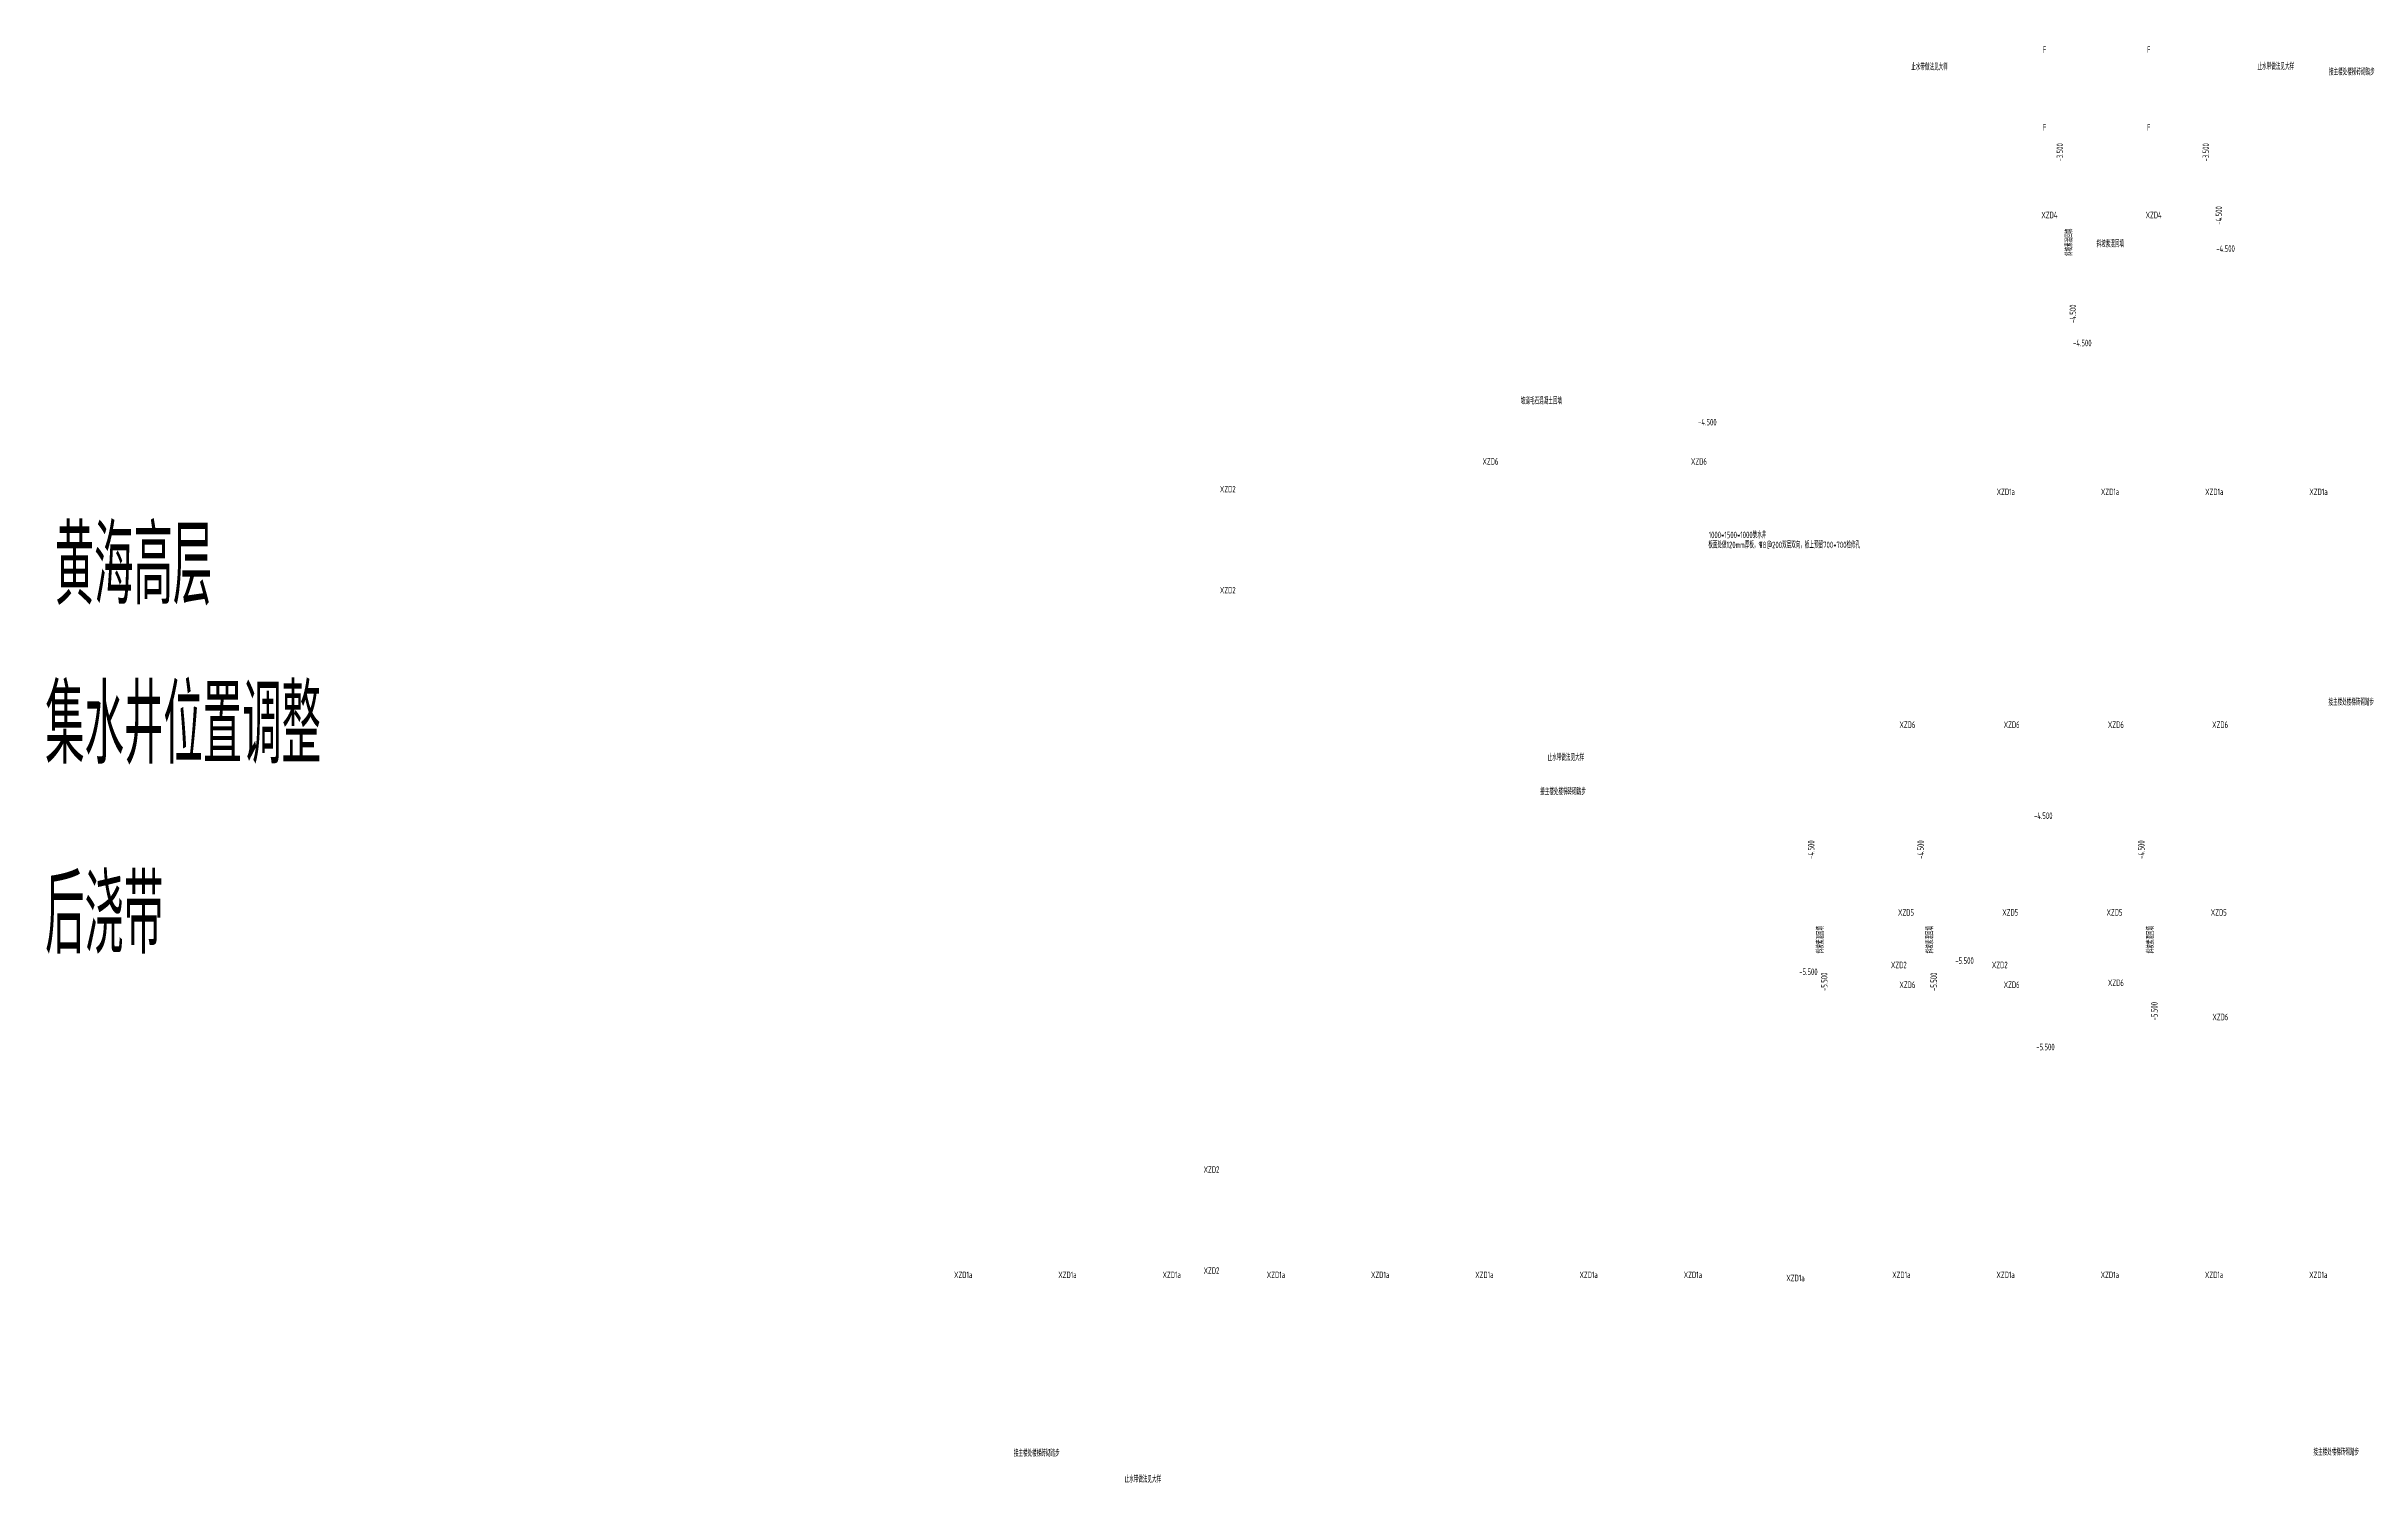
# Model space of a CAD drawing. Extents: x 2468086 to 6957054, y -3413633 to -667223.
# Drawn here: x 4867998 to 5045699, y -974758 to -864568 of the extents above; entities that cross this region are included whole.
import ezdxf

# ---------------------------------------------------------------- set-up
doc = ezdxf.new("R2010")
doc.units = 0
doc.header["$LTSCALE"] = 100
doc.header["$MEASUREMENT"] = 0
doc.layers.get('0').update_dxf_attribs({"linetype": 'CONTINUOUS'})
doc.layers.add('钢筋标注', color=7, linetype='CONTINUOUS')
doc.styles.add('GB', font='gbxwxt.shx', dxfattribs={"width": 0.7, "height": 500, "bigfont": 'gbhzfs.shx'})

msp = doc.modelspace()

# ---------------------------------------------------------------- texts
at = {"style": 'GB', "width": 0.7}
for s, height, p in [('止水带做法见大样', 500, (5011126.7, -866410.2)), ('止水带做法见大样', 500, (5037709, -866375.2)), ('接主楼处楼梯砖砌踏步', 500, (5043195.3, -866792.4, 0)), ('XZD4', 500, (5021116.5, -877759.6)), ('XZD4', 500, (5029116.5, -877759.6)), ('斜坡素混回填', 500, (5025352, -879979.9)), ('-4.500', 500, (5034541, -880336.5)), ('-4.500', 500, (5023546.4, -887578)), ('坡道毛石混凝土回填', 500, (4981171.9, -892030.1)), ('-4.500', 500, (4994767.4, -893650.8)), ('XZD6', 500, (4978222.9, -896659.8)), ('XZD6', 500, (4994222.9, -896664.1)), ('XZD2', 500, (4958069.4, -898789.5)), ('XZD1a', 500, (5017685.8, -898993.5)), ('XZD1a', 500, (5025685.8, -898993.5)), ('XZD1a', 500, (5033685.8, -898993.5)), ('XZD1a', 500, (5041685.8, -898993.5)), ('黄海高层', 6000, (4868643.8, -907395, -9.1)), ('板面处做120mm厚板，¶8@200双层双向，板上预留700*700检修孔', 500, (4995554.3, -903067.6)), ('1000*1500*1000集水井', 500, (4995579.9, -902301.9)), ('XZD2', 500, (4958069.4, -906539.5)), ('集水井位置调整', 6000, (4867910.8, -919604.2, -9.1)), ('接主楼处楼梯砖砌踏步', 500, (5043150, -915137.1, 0)), ('XZD6', 500, (5010222.9, -916859.8)), ('XZD6', 500, (5018222.9, -916859.8)), ('XZD6', 500, (5026222.9, -916859.8)), ('XZD6', 500, (5034222.9, -916859.8)), ('止水带做法见大样', 500, (4983222.4, -919384.8, 0)), ('接主楼处楼梯砖砌踏步', 500, (4982653.4, -922003.5, 0)), ('-4.500', 500, (5020545.7, -923841.7)), ('后浇带', 6000, (4867910.8, -934166.9, -9.1)), ('XZD5', 500, (5010116.5, -931259.6)), ('XZD5', 500, (5018116.5, -931259.6)), ('XZD5', 500, (5026116.5, -931259.6)), ('XZD5', 500, (5034116.5, -931259.6)), ('-5.500', 500, (5014511.2, -934960.7)), ('-5.500', 500, (5002527.1, -935812.4)), ('XZD2', 500, (5009569.4, -935289.6)), ('XZD6', 500, (5010222.9, -936809.8)), ('XZD2', 500, (5017319.4, -935289.6)), ('XZD6', 500, (5018222.9, -936809.8)), ('XZD6', 500, (5026222.9, -936659.8)), ('XZD6', 500, (5034243.8, -939283.3)), ('-5.500', 500, (5020720.2, -941584.2)), ('XZD2', 500, (4956819.4, -950989.3)), ('XZD1a', 500, (4937667.9, -959063.6)), ('XZD1a', 500, (4945667.9, -959063.6)), ('XZD1a', 500, (4953667.8, -959063.6)), ('XZD2', 500, (4956819.4, -958739.3)), ('XZD1a', 500, (4961667.9, -959063.6)), ('XZD1a', 500, (4969667.9, -959063.6)), ('XZD1a', 500, (4977667.9, -959063.6)), ('XZD1a', 500, (4985667.9, -959063.6)), ('XZD1a', 500, (4993667.9, -959063.6)), ('XZD1a', 500, (5001544, -959303.1)), ('XZD1a', 500, (5009667.9, -959063.6)), ('XZD1a', 500, (5017667.9, -959063.6)), ('XZD1a', 500, (5025667.9, -959063.6)), ('XZD1a', 500, (5033667.9, -959063.6)), ('XZD1a', 500, (5041667.9, -959063.6)), ('接主楼处楼梯砖砌踏步', 500, (4942261.6, -972755.5, 0)), ('接主楼处楼梯砖砌踏步', 500, (5041997.5, -972669.5, 0)), ('止水带做法见大样', 500, (4950757.1, -974757.2, 0))]:
    msp.add_text(s, height=height, dxfattribs=at).set_placement(p)
for s, p in [('-3.500', (5022783, -873404.5)), ('-3.500', (5033984.2, -873404.5)), ('-4.500', (5034984.2, -878259.3)), ('斜坡素混回填', (5023498.1, -880652.6)), ('-4.500', (5023783, -885798.6)), ('-4.500', (5003698.7, -926904.5)), ('-4.500', (5012102.2, -926904.5)), ('-4.500', (5029035.2, -926904.5)), ('斜坡素混回填', (5004413.8, -934152.6)), ('斜坡素混回填', (5012817.3, -934152.6)), ('斜坡素混回填', (5029750.3, -934152.6)), ('-5.500', (5004698.7, -937040.3)), ('-5.500', (5013102.2, -937040.3)), ('-5.500', (5030035.2, -939298.6))]:
    msp.add_text(s, height=500, rotation=90, dxfattribs=at).set_placement(p)
at = {"layer": '钢筋标注', "style": 'GB', "width": 0.7}
for p in [(5021221.3, -865070.1), (5029221.3, -865070.1), (5021221.3, -871033.2), (5029221.3, -871033.2)]:
    msp.add_text('F', height=500, dxfattribs=at).set_placement(p)

doc.saveas('drawing.dxf')
